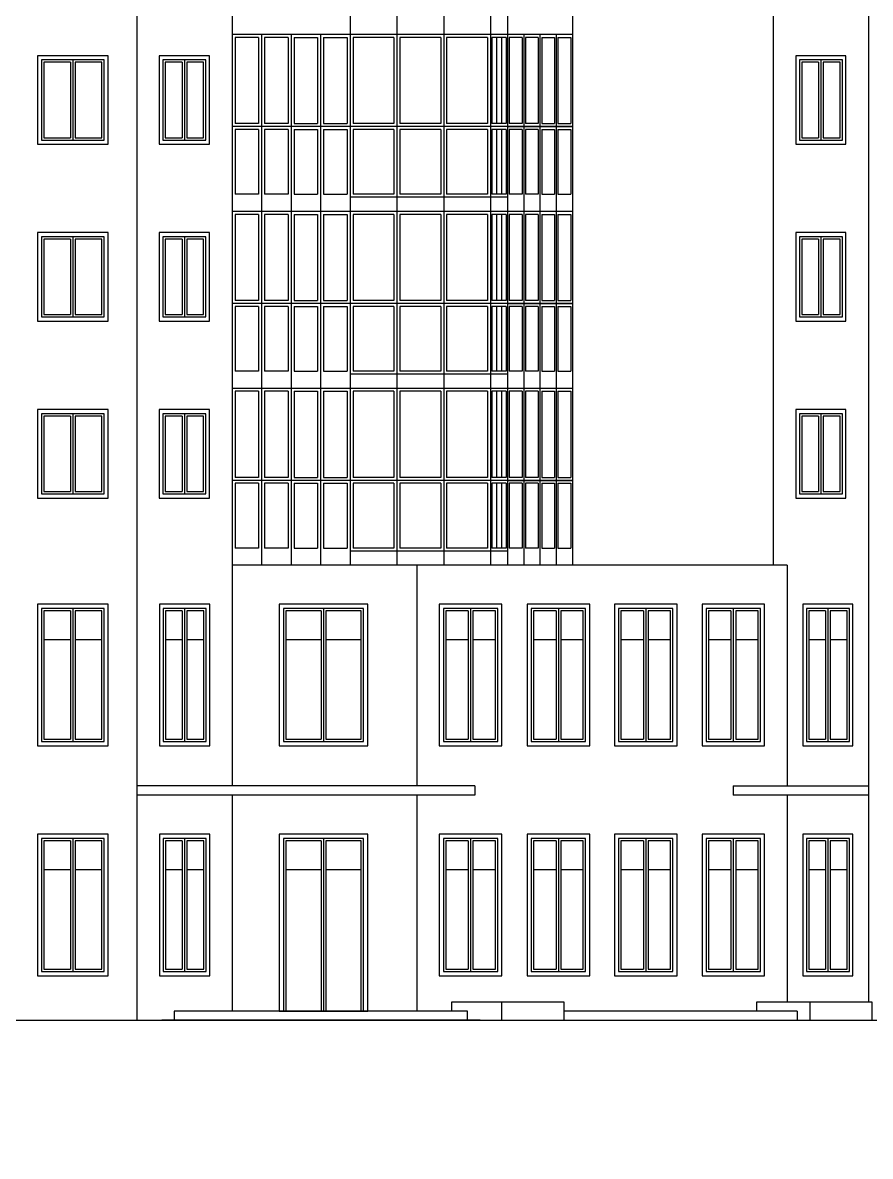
# Model space of a CAD drawing. Header units: inches. Extents: x -634 to 3638, y -6930911 to 5552.
# Drawn here: x 1924.61 to 1938.6, y 3391.03 to 3409.74 of the extents above; entities that cross this region are included whole.
import ezdxf

# ---------------------------------------------------------------- set-up
doc = ezdxf.new("R2010")
doc.units = ezdxf.units.IN
doc.header["$MEASUREMENT"] = 0
doc.linetypes.add('Dashed', pattern=[1128.888893, 564.444447, -564.444447])
for name, color, linetype, lineweight in [('ELEV', 134, 'Continuous', 18), ('фасады', 7, 'Continuous', 30), ('фасады2', 7, 'Continuous', 25)]:
    doc.layers.add(name, color=color, linetype=linetype, lineweight=lineweight)
doc.layers.add('развертка', color=7, linetype='Continuous')

msp = doc.modelspace()

# ---------------------------------------------------------------- hatches: boundary and pattern name
at = {"layer": 'ELEV', "linetype": 'Continuous'}
h = msp.add_hatch(dxfattribs=at)
h.set_pattern_fill('ANSI31', color=256, scale=0.01044, style=0)
h.set_pattern_definition([(45, (1262.311104, 3366.587935), (-0.02343928418428, 0.02343928418428), [])])
edge = h.paths.add_edge_path()
edge.add_ellipse((1445.78234, 3471.96182), major_axis=(0, 6932302.83262), ratio=0.00000001506, start_angle=89.999976115149, end_angle=270.000023884851)
edge.add_line((1445.67794, 3474.85168), (1445.67794, 3528.48347))
edge.add_line((1445.67794, 3528.48347), (1445.88675, 3528.48347))
edge.add_line((1445.88675, 3528.48347), (1445.88675, 3474.85168))

# ---------------------------------------------------------------- linework, layer by layer
at = {"layer": 'развертка'}
msp.add_line((1883.34432, 3393.27998), (2396.27892, 3393.27998), dxfattribs=at)
at = {"layer": 'фасады', "color": 7, "ltscale": 100}
for points in [[(1928.06822, 3421.22218), (1928.06822, 3400.78379)], [(1932.33109, 3421.22218), (1932.33109, 3400.78379)], [(1933.68391, 3421.22218), (1933.68391, 3400.78379)]]:
    msp.add_lwpolyline(points, dxfattribs=at)
at = {"layer": 'фасады', "color": 7, "linetype": 'Dashed', "ltscale": 100}
for points in [[(1926.49447, 3412.46287), (1926.49447, 3409.5431)], [(1936.99688, 3412.46287), (1936.99688, 3409.5431)], [(1938.57063, 3412.46287), (1938.57063, 3409.5431)], [(1926.49447, 3409.5431), (1926.49447, 3406.62333)], [(1936.99688, 3409.5431), (1936.99688, 3406.62333)], [(1938.57063, 3409.5431), (1938.57063, 3406.62333)], [(1926.49447, 3406.62333), (1926.49447, 3403.70356)], [(1936.99688, 3406.62333), (1936.99688, 3403.70356)], [(1938.57063, 3406.62333), (1938.57063, 3403.70356)], [(1926.49447, 3403.70356), (1926.49447, 3400.78379)], [(1936.99688, 3403.70356), (1936.99688, 3400.78379)], [(1938.57063, 3403.70356), (1938.57063, 3400.78379)], [(1926.49447, 3400.78379), (1926.49447, 3396.98809)], [(1928.06822, 3400.78379), (1928.06822, 3397.14381)], [(1937.22657, 3400.78379), (1928.06822, 3400.78379)], [(1931.11452, 3400.78379), (1931.11452, 3397.14381)], [(1937.22657, 3400.78379), (1937.22657, 3397.14381)], [(1938.57063, 3400.78379), (1938.57063, 3396.98809)], [(1932.0745, 3397.14381), (1926.49447, 3397.14381)], [(1932.0745, 3397.14381), (1932.0745, 3396.98809)], [(1936.33816, 3397.14381), (1936.33816, 3396.98809)], [(1936.33816, 3397.14381), (1938.57063, 3397.14381)], [(1926.49447, 3396.98809), (1926.49447, 3393.27998)], [(1932.0745, 3396.98809), (1926.49447, 3396.98809)], [(1928.06822, 3396.98809), (1928.06822, 3393.42597)], [(1931.11452, 3396.98809), (1931.11452, 3393.42597)], [(1938.57063, 3396.98809), (1936.33816, 3396.98809)], [(1937.22657, 3396.98809), (1937.22657, 3393.57196)], [(1938.57063, 3396.98809), (1938.57063, 3393.57196)], [(1932.51341, 3393.57196), (1931.6886, 3393.57196), (1931.6886, 3393.42597)], [(1933.54788, 3393.27998), (1933.54788, 3393.57196), (1932.51341, 3393.57196), (1932.51341, 3393.27998)], [(1937.59944, 3393.57196), (1936.719, 3393.57196), (1936.719, 3393.42597)], [(1938.62703, 3393.27998), (1938.62703, 3393.57196), (1937.59944, 3393.57196), (1937.59944, 3393.27998)], [(1932.1603, 3393.27998), (1926.90878, 3393.27998)], [(1931.9549, 3393.27998), (1931.9549, 3393.42597), (1927.11506, 3393.42597), (1927.11506, 3393.27998)], [(1937.39209, 3393.42597), (1933.54788, 3393.42597)], [(1937.39209, 3393.42597), (1937.39209, 3393.27998)]]:
    msp.add_lwpolyline(points, dxfattribs=at)
at = {"layer": 'фасады2', "color": 7, "ltscale": 100}
for p, q in [((1926.92611, 3409.1246), (1926.92611, 3407.80097)), ((1927.63658, 3409.1246), (1926.92611, 3409.1246)), ((1926.96504, 3409.08567), (1926.96504, 3407.8399)), ((1927.24242, 3409.08567), (1926.96504, 3409.08567)), ((1927.59765, 3409.08567), (1927.32028, 3409.08567)), ((1927.59765, 3407.8399), (1927.59765, 3409.08567)), ((1927.63658, 3407.80097), (1927.63658, 3409.1246)), ((1937.42852, 3409.1246), (1937.42852, 3407.80097)), ((1938.139, 3409.1246), (1937.42852, 3409.1246)), ((1937.46745, 3409.08567), (1937.46745, 3407.8399)), ((1937.74483, 3409.08567), (1937.46745, 3409.08567)), ((1938.10006, 3409.08567), (1937.82269, 3409.08567)), ((1938.10006, 3407.8399), (1938.10006, 3409.08567)), ((1938.139, 3407.80097), (1938.139, 3409.1246)), ((1932.61333, 3408.02482), (1933.68391, 3408.02482)), ((1926.92611, 3407.80097), (1927.63658, 3407.80097)), ((1926.96504, 3407.8399), (1927.24242, 3407.8399)), ((1927.32028, 3407.8399), (1927.59765, 3407.8399)), ((1937.42852, 3407.80097), (1938.139, 3407.80097)), ((1937.46745, 3407.8399), (1937.74483, 3407.8399)), ((1937.82269, 3407.8399), (1938.10006, 3407.8399)), ((1926.92611, 3406.20483), (1926.92611, 3404.8812)), ((1927.63658, 3406.20483), (1926.92611, 3406.20483)), ((1926.96504, 3406.1659), (1926.96504, 3404.92013)), ((1927.24242, 3406.1659), (1926.96504, 3406.1659)), ((1927.59765, 3406.1659), (1927.32028, 3406.1659)), ((1927.59765, 3404.92013), (1927.59765, 3406.1659)), ((1927.63658, 3404.8812), (1927.63658, 3406.20483)), ((1937.42852, 3406.20483), (1937.42852, 3404.8812)), ((1938.139, 3406.20483), (1937.42852, 3406.20483)), ((1937.46745, 3406.1659), (1937.46745, 3404.92013)), ((1937.74483, 3406.1659), (1937.46745, 3406.1659)), ((1938.10006, 3406.1659), (1937.82269, 3406.1659)), ((1938.10006, 3404.92013), (1938.10006, 3406.1659)), ((1938.139, 3404.8812), (1938.139, 3406.20483)), ((1932.61333, 3405.10505), (1933.68391, 3405.10505)), ((1926.92611, 3404.8812), (1927.63658, 3404.8812)), ((1926.96504, 3404.92013), (1927.24242, 3404.92013)), ((1927.32028, 3404.92013), (1927.59765, 3404.92013)), ((1937.42852, 3404.8812), (1938.139, 3404.8812)), ((1937.46745, 3404.92013), (1937.74483, 3404.92013)), ((1937.82269, 3404.92013), (1938.10006, 3404.92013)), ((1926.92611, 3403.28506), (1926.92611, 3401.96143)), ((1927.63658, 3403.28506), (1926.92611, 3403.28506)), ((1926.96504, 3403.24613), (1926.96504, 3402.00036)), ((1927.24242, 3403.24613), (1926.96504, 3403.24613)), ((1927.59765, 3403.24613), (1927.32028, 3403.24613)), ((1927.59765, 3402.00036), (1927.59765, 3403.24613)), ((1927.63658, 3401.96143), (1927.63658, 3403.28506)), ((1937.42852, 3403.28506), (1937.42852, 3401.96143)), ((1938.139, 3403.28506), (1937.42852, 3403.28506)), ((1937.46745, 3403.24613), (1937.46745, 3402.00036)), ((1937.74483, 3403.24613), (1937.46745, 3403.24613)), ((1938.10006, 3403.24613), (1937.82269, 3403.24613)), ((1938.10006, 3402.00036), (1938.10006, 3403.24613)), ((1938.139, 3401.96143), (1938.139, 3403.28506)), ((1932.61333, 3402.18528), (1933.68391, 3402.18528)), ((1926.92611, 3401.96143), (1927.63658, 3401.96143)), ((1926.96504, 3402.00036), (1927.24242, 3402.00036)), ((1927.32028, 3402.00036), (1927.59765, 3402.00036)), ((1937.42852, 3401.96143), (1938.139, 3401.96143)), ((1937.46745, 3402.00036), (1937.74483, 3402.00036)), ((1937.82269, 3402.00036), (1938.10006, 3402.00036)), ((1926.92972, 3400.07331), (1926.92972, 3397.87375)), ((1927.6402, 3400.07331), (1926.92972, 3400.07331)), ((1926.96865, 3400.03438), (1926.96865, 3397.91268)), ((1927.24603, 3400.03438), (1926.96865, 3400.03438)), ((1927.60127, 3400.03438), (1927.32389, 3400.03438)), ((1927.60127, 3397.91268), (1927.60127, 3400.03438)), ((1927.6402, 3397.87375), (1927.6402, 3400.07331)), ((1930.23859, 3400.07331), (1928.91496, 3400.07331)), ((1928.91496, 3400.07331), (1928.91496, 3397.87375)), ((1930.19966, 3400.03438), (1929.6157, 3400.03438)), ((1930.19966, 3397.91268), (1930.19966, 3400.03438)), ((1930.23859, 3397.87375), (1930.23859, 3400.07331)), ((1932.45075, 3400.07331), (1931.55472, 3400.07331)), ((1931.55472, 3400.07331), (1931.55472, 3397.87375)), ((1932.41182, 3400.03438), (1932.04166, 3400.03438)), ((1932.41182, 3397.91268), (1932.41182, 3400.03438)), ((1932.45075, 3397.87375), (1932.45075, 3400.07331)), ((1933.90084, 3400.07331), (1933.0048, 3400.07331)), ((1933.0048, 3400.07331), (1933.0048, 3397.87375)), ((1933.86191, 3400.03438), (1933.49175, 3400.03438)), ((1933.86191, 3397.91268), (1933.86191, 3400.03438)), ((1933.90084, 3397.87375), (1933.90084, 3400.07331)), ((1935.34136, 3400.07331), (1934.44533, 3400.07331)), ((1934.44533, 3400.07331), (1934.44533, 3397.87375)), ((1935.30243, 3400.03438), (1934.93228, 3400.03438)), ((1935.30243, 3397.91268), (1935.30243, 3400.03438)), ((1935.34136, 3397.87375), (1935.34136, 3400.07331)), ((1936.78658, 3400.07331), (1935.89054, 3400.07331)), ((1935.89054, 3400.07331), (1935.89054, 3397.87375)), ((1936.74765, 3400.03438), (1936.37749, 3400.03438)), ((1936.74765, 3397.91268), (1936.74765, 3400.03438)), ((1936.78658, 3397.87375), (1936.78658, 3400.07331)), ((1937.54354, 3400.07331), (1937.54354, 3397.87375)), ((1938.25402, 3400.07331), (1937.54354, 3400.07331)), ((1937.58247, 3400.03438), (1937.58247, 3397.91268)), ((1937.85985, 3400.03438), (1937.58247, 3400.03438)), ((1938.21509, 3400.03438), (1937.93771, 3400.03438)), ((1938.21509, 3397.91268), (1938.21509, 3400.03438)), ((1938.25402, 3397.87375), (1938.25402, 3400.07331)), ((1926.92972, 3397.87375), (1927.6402, 3397.87375)), ((1926.96865, 3397.91268), (1927.24603, 3397.91268)), ((1927.32389, 3397.91268), (1927.60127, 3397.91268)), ((1928.91496, 3397.87375), (1930.23859, 3397.87375)), ((1929.6157, 3397.91268), (1930.19966, 3397.91268)), ((1931.55472, 3397.87375), (1932.45075, 3397.87375)), ((1932.04166, 3397.91268), (1932.41182, 3397.91268)), ((1933.0048, 3397.87375), (1933.90084, 3397.87375)), ((1933.49175, 3397.91268), (1933.86191, 3397.91268)), ((1934.44533, 3397.87375), (1935.34136, 3397.87375)), ((1934.93228, 3397.91268), (1935.30243, 3397.91268)), ((1935.89054, 3397.87375), (1936.78658, 3397.87375)), ((1936.37749, 3397.91268), (1936.74765, 3397.91268)), ((1937.54354, 3397.87375), (1938.25402, 3397.87375)), ((1937.58247, 3397.91268), (1937.85985, 3397.91268)), ((1937.93771, 3397.91268), (1938.21509, 3397.91268)), ((1926.92972, 3396.27761), (1926.92972, 3394.07805)), ((1927.6402, 3396.27761), (1926.92972, 3396.27761)), ((1927.6402, 3394.07805), (1927.6402, 3396.27761)), ((1930.23859, 3396.27761), (1928.91496, 3396.27761)), ((1928.91496, 3396.27761), (1928.91496, 3393.42597)), ((1930.23859, 3393.42597), (1930.23859, 3396.27761)), ((1932.45075, 3396.27761), (1931.55472, 3396.27761)), ((1931.55472, 3396.27761), (1931.55472, 3394.07805)), ((1932.45075, 3394.07805), (1932.45075, 3396.27761)), ((1933.90084, 3396.27761), (1933.0048, 3396.27761)), ((1933.0048, 3396.27761), (1933.0048, 3394.07805)), ((1933.90084, 3394.07805), (1933.90084, 3396.27761)), ((1935.34136, 3396.27761), (1934.44533, 3396.27761)), ((1934.44533, 3396.27761), (1934.44533, 3394.07805)), ((1935.34136, 3394.07805), (1935.34136, 3396.27761)), ((1936.78658, 3396.27761), (1935.89054, 3396.27761)), ((1935.89054, 3396.27761), (1935.89054, 3394.07805)), ((1936.78658, 3394.07805), (1936.78658, 3396.27761)), ((1937.54354, 3396.27761), (1937.54354, 3394.07805)), ((1938.25402, 3396.27761), (1937.54354, 3396.27761)), ((1938.25402, 3394.07805), (1938.25402, 3396.27761)), ((1926.96865, 3396.23868), (1926.96865, 3394.11698)), ((1927.24603, 3396.23868), (1926.96865, 3396.23868)), ((1927.60127, 3396.23868), (1927.32389, 3396.23868)), ((1927.60127, 3394.11698), (1927.60127, 3396.23868)), ((1929.53784, 3396.23868), (1928.95389, 3396.23868)), ((1928.95389, 3396.23868), (1928.95389, 3393.42597)), ((1930.19966, 3396.23868), (1929.6157, 3396.23868)), ((1930.19966, 3393.42597), (1930.19966, 3396.23868)), ((1932.41182, 3396.23868), (1932.04166, 3396.23868)), ((1932.41182, 3394.11698), (1932.41182, 3396.23868)), ((1933.86191, 3396.23868), (1933.49175, 3396.23868)), ((1933.86191, 3394.11698), (1933.86191, 3396.23868)), ((1935.30243, 3396.23868), (1934.93228, 3396.23868)), ((1935.30243, 3394.11698), (1935.30243, 3396.23868)), ((1936.74765, 3396.23868), (1936.37749, 3396.23868)), ((1936.74765, 3394.11698), (1936.74765, 3396.23868)), ((1937.58247, 3396.23868), (1937.58247, 3394.11698)), ((1937.85985, 3396.23868), (1937.58247, 3396.23868)), ((1938.21509, 3396.23868), (1937.93771, 3396.23868)), ((1938.21509, 3394.11698), (1938.21509, 3396.23868)), ((1926.92972, 3394.07805), (1927.6402, 3394.07805)), ((1926.96865, 3394.11698), (1927.24603, 3394.11698)), ((1927.32389, 3394.11698), (1927.60127, 3394.11698)), ((1931.55472, 3394.07805), (1932.45075, 3394.07805)), ((1932.04166, 3394.11698), (1932.41182, 3394.11698)), ((1933.0048, 3394.07805), (1933.90084, 3394.07805)), ((1933.49175, 3394.11698), (1933.86191, 3394.11698)), ((1934.44533, 3394.07805), (1935.34136, 3394.07805)), ((1934.93228, 3394.11698), (1935.30243, 3394.11698)), ((1935.89054, 3394.07805), (1936.78658, 3394.07805)), ((1936.37749, 3394.11698), (1936.74765, 3394.11698)), ((1937.54354, 3394.07805), (1938.25402, 3394.07805)), ((1937.58247, 3394.11698), (1937.85985, 3394.11698)), ((1937.93771, 3394.11698), (1938.21509, 3394.11698))]:
    msp.add_line(p, q, dxfattribs=at)
at = {"layer": 'фасады2', "color": 7, "linetype": 'Dashed', "ltscale": 100}
for points in [[(1928.06822, 3412.46287), (1928.06822, 3409.5431)], [(1930.01474, 3412.46287), (1930.01474, 3409.5431)], [(1930.7875, 3412.46287), (1930.7875, 3409.5431)], [(1931.55929, 3412.46287), (1931.55929, 3409.5431)], [(1932.33109, 3412.46287), (1932.33109, 3409.5431)], [(1932.61333, 3412.46287), (1932.61333, 3409.5431)], [(1933.68391, 3412.46287), (1933.68391, 3409.5431)], [(1932.61333, 3409.77668), (1932.61333, 3406.85691)], [(1928.06822, 3409.5431), (1928.06822, 3406.62333)], [(1933.68391, 3409.5431), (1928.06822, 3409.5431)], [(1928.55485, 3409.5431), (1928.55485, 3406.62333)], [(1929.04148, 3409.5431), (1929.04148, 3406.62333)], [(1929.52811, 3409.5431), (1929.52811, 3406.62333)], [(1930.01474, 3409.5431), (1930.01474, 3406.62333)], [(1930.01474, 3409.5431), (1930.01474, 3406.62333)], [(1930.7875, 3409.5431), (1930.7875, 3406.62333)], [(1931.55929, 3409.5431), (1931.55929, 3406.62333)], [(1932.33109, 3409.5431), (1932.33109, 3406.62333)], [(1932.33109, 3409.5431), (1932.33109, 3406.62333)], [(1932.61333, 3409.5431), (1932.61333, 3406.62333)], [(1932.88098, 3409.5431), (1932.88098, 3406.62333)], [(1933.14862, 3409.5431), (1933.14862, 3406.62333)], [(1933.41627, 3409.5431), (1933.41627, 3406.62333)], [(1933.68391, 3409.5431), (1933.68391, 3406.62333)], [(1928.50619, 3409.49444), (1928.11689, 3409.49444)], [(1928.50619, 3409.49444), (1928.50619, 3408.07348)], [(1928.60352, 3409.49444), (1928.60352, 3408.07348)], [(1928.99282, 3409.49444), (1928.60352, 3409.49444)], [(1928.99282, 3409.49444), (1928.99282, 3408.07348)], [(1929.09014, 3409.49444), (1929.09014, 3408.07348)], [(1929.09014, 3409.49444), (1929.47945, 3409.49444)], [(1929.47945, 3409.49444), (1929.47945, 3408.07348)], [(1929.57677, 3409.49444), (1929.57677, 3408.07348)], [(1929.57677, 3409.49444), (1929.96607, 3409.49444)], [(1930.73884, 3409.49444), (1930.06437, 3409.49444)], [(1931.51063, 3409.49444), (1930.83617, 3409.49444)], [(1932.28242, 3409.49444), (1931.60796, 3409.49444)], [(1932.589, 3409.49444), (1932.35542, 3409.49444)], [(1932.64253, 3409.49444), (1932.64253, 3408.07348)], [(1932.85178, 3409.49444), (1932.64253, 3409.49444)], [(1932.85178, 3409.49444), (1932.85178, 3408.07348)], [(1932.91017, 3409.49444), (1932.91017, 3408.07348)], [(1933.11943, 3409.49444), (1932.91017, 3409.49444)], [(1933.11943, 3409.49444), (1933.11943, 3408.07348)], [(1933.17782, 3409.49444), (1933.17782, 3408.07348)], [(1933.17782, 3409.49444), (1933.38707, 3409.49444)], [(1933.38707, 3409.49444), (1933.38707, 3408.07348)], [(1933.44547, 3409.49444), (1933.44547, 3408.07348)], [(1933.44547, 3409.49444), (1933.65472, 3409.49444)], [(1933.65472, 3409.49444), (1933.65472, 3408.07348)], [(1928.50619, 3408.07348), (1928.11689, 3408.07348)], [(1928.99282, 3408.07348), (1928.60352, 3408.07348)], [(1929.09014, 3408.07348), (1929.47945, 3408.07348)], [(1929.57677, 3408.07348), (1929.96607, 3408.07348)], [(1930.73884, 3408.07348), (1930.06437, 3408.07348)], [(1931.51063, 3408.07348), (1930.83617, 3408.07348)], [(1932.28242, 3408.07348), (1931.60796, 3408.07348)], [(1932.589, 3408.07348), (1932.35542, 3408.07348)], [(1932.85178, 3408.07348), (1932.64253, 3408.07348)], [(1933.11943, 3408.07348), (1932.91017, 3408.07348)], [(1933.17782, 3408.07348), (1933.38707, 3408.07348)], [(1933.44547, 3408.07348), (1933.65472, 3408.07348)], [(1933.68391, 3408.02482), (1928.06822, 3408.02482)], [(1928.50619, 3407.97616), (1928.11689, 3407.97616)], [(1928.50619, 3407.97616), (1928.50619, 3406.90557)], [(1928.60352, 3407.97616), (1928.60352, 3406.90557)], [(1928.99282, 3407.97616), (1928.60352, 3407.97616)], [(1928.99282, 3407.97616), (1928.99282, 3406.90557)], [(1929.09014, 3407.97616), (1929.09014, 3406.90557)], [(1929.09014, 3407.97616), (1929.47945, 3407.97616)], [(1929.47945, 3407.97616), (1929.47945, 3406.90557)], [(1929.57677, 3407.97616), (1929.57677, 3406.90557)], [(1929.57677, 3407.97616), (1929.96607, 3407.97616)], [(1930.73884, 3407.97616), (1930.06437, 3407.97616)], [(1931.51063, 3407.97616), (1930.83617, 3407.97616)], [(1932.28242, 3407.97616), (1931.60796, 3407.97616)], [(1932.589, 3407.97616), (1932.35542, 3407.97616)], [(1932.64253, 3407.97616), (1932.64253, 3406.90557)], [(1932.85178, 3407.97616), (1932.64253, 3407.97616)], [(1932.85178, 3407.97616), (1932.85178, 3406.90557)], [(1932.91017, 3407.97616), (1932.91017, 3406.90557)], [(1933.11943, 3407.97616), (1932.91017, 3407.97616)], [(1933.11943, 3407.97616), (1933.11943, 3406.90557)], [(1933.17782, 3407.97616), (1933.17782, 3406.90557)], [(1933.17782, 3407.97616), (1933.38707, 3407.97616)], [(1933.38707, 3407.97616), (1933.38707, 3406.90557)], [(1933.44547, 3407.97616), (1933.44547, 3406.90557)], [(1933.44547, 3407.97616), (1933.65472, 3407.97616)], [(1933.65472, 3407.97616), (1933.65472, 3406.90557)], [(1928.50619, 3406.90557), (1928.11689, 3406.90557)], [(1928.99282, 3406.90557), (1928.60352, 3406.90557)], [(1929.09014, 3406.90557), (1929.47945, 3406.90557)], [(1929.57677, 3406.90557), (1929.96607, 3406.90557)], [(1932.61333, 3406.85691), (1930.01474, 3406.85691)], [(1930.73884, 3406.90557), (1930.06437, 3406.90557)], [(1931.51063, 3406.90557), (1930.83617, 3406.90557)], [(1932.28242, 3406.90557), (1931.60796, 3406.90557)], [(1932.589, 3406.90557), (1932.35542, 3406.90557)], [(1932.61333, 3406.85691), (1932.61333, 3403.93714)], [(1932.85178, 3406.90557), (1932.64253, 3406.90557)], [(1933.11943, 3406.90557), (1932.91017, 3406.90557)], [(1933.17782, 3406.90557), (1933.38707, 3406.90557)], [(1933.44547, 3406.90557), (1933.65472, 3406.90557)], [(1928.06822, 3406.62333), (1928.06822, 3403.70356)], [(1928.06822, 3406.62333), (1928.06822, 3403.70356)], [(1933.68391, 3406.62333), (1928.06822, 3406.62333)], [(1928.50619, 3406.57467), (1928.11689, 3406.57467)], [(1928.50619, 3406.57467), (1928.50619, 3405.15371)], [(1928.55485, 3406.62333), (1928.55485, 3403.70356)], [(1928.60352, 3406.57467), (1928.60352, 3405.15371)], [(1928.99282, 3406.57467), (1928.60352, 3406.57467)], [(1928.99282, 3406.57467), (1928.99282, 3405.15371)], [(1929.04148, 3406.62333), (1929.04148, 3403.70356)], [(1929.09014, 3406.57467), (1929.09014, 3405.15371)], [(1929.09014, 3406.57467), (1929.47945, 3406.57467)], [(1929.47945, 3406.57467), (1929.47945, 3405.15371)], [(1929.52811, 3406.62333), (1929.52811, 3403.70356)], [(1929.57677, 3406.57467), (1929.57677, 3405.15371)], [(1929.57677, 3406.57467), (1929.96607, 3406.57467)], [(1930.01474, 3406.62333), (1930.01474, 3403.70356)], [(1930.01474, 3406.62333), (1930.01474, 3403.70356)], [(1930.01474, 3406.62333), (1930.01474, 3403.70356)], [(1930.73884, 3406.57467), (1930.06437, 3406.57467)], [(1930.7875, 3406.62333), (1930.7875, 3403.70356)], [(1931.51063, 3406.57467), (1930.83617, 3406.57467)], [(1931.55929, 3406.62333), (1931.55929, 3403.70356)], [(1932.28242, 3406.57467), (1931.60796, 3406.57467)], [(1932.33109, 3406.62333), (1932.33109, 3403.70356)], [(1932.33109, 3406.62333), (1932.33109, 3403.70356)], [(1932.33109, 3406.62333), (1932.33109, 3403.70356)], [(1932.589, 3406.57467), (1932.35542, 3406.57467)], [(1932.61333, 3406.62333), (1932.61333, 3403.70356)], [(1932.64253, 3406.57467), (1932.64253, 3405.15371)], [(1932.85178, 3406.57467), (1932.64253, 3406.57467)], [(1932.85178, 3406.57467), (1932.85178, 3405.15371)], [(1932.88098, 3406.62333), (1932.88098, 3403.70356)], [(1932.91017, 3406.57467), (1932.91017, 3405.15371)], [(1933.11943, 3406.57467), (1932.91017, 3406.57467)], [(1933.11943, 3406.57467), (1933.11943, 3405.15371)], [(1933.14862, 3406.62333), (1933.14862, 3403.70356)], [(1933.17782, 3406.57467), (1933.17782, 3405.15371)], [(1933.17782, 3406.57467), (1933.38707, 3406.57467)], [(1933.38707, 3406.57467), (1933.38707, 3405.15371)], [(1933.41627, 3406.62333), (1933.41627, 3403.70356)], [(1933.44547, 3406.57467), (1933.44547, 3405.15371)], [(1933.44547, 3406.57467), (1933.65472, 3406.57467)], [(1933.65472, 3406.57467), (1933.65472, 3405.15371)], [(1933.68391, 3406.62333), (1933.68391, 3403.70356)], [(1933.68391, 3406.62333), (1933.68391, 3403.70356)], [(1933.68391, 3405.10505), (1928.06822, 3405.10505)], [(1928.50619, 3405.15371), (1928.11689, 3405.15371)], [(1928.50619, 3405.05639), (1928.11689, 3405.05639)], [(1928.50619, 3405.05639), (1928.50619, 3403.9858)], [(1928.99282, 3405.15371), (1928.60352, 3405.15371)], [(1928.60352, 3405.05639), (1928.60352, 3403.9858)], [(1928.99282, 3405.05639), (1928.60352, 3405.05639)], [(1928.99282, 3405.05639), (1928.99282, 3403.9858)], [(1929.09014, 3405.15371), (1929.47945, 3405.15371)], [(1929.09014, 3405.05639), (1929.09014, 3403.9858)], [(1929.09014, 3405.05639), (1929.47945, 3405.05639)], [(1929.47945, 3405.05639), (1929.47945, 3403.9858)], [(1929.57677, 3405.15371), (1929.96607, 3405.15371)], [(1929.57677, 3405.05639), (1929.57677, 3403.9858)], [(1929.57677, 3405.05639), (1929.96607, 3405.05639)], [(1930.73884, 3405.15371), (1930.06437, 3405.15371)], [(1930.73884, 3405.05639), (1930.06437, 3405.05639)], [(1931.51063, 3405.15371), (1930.83617, 3405.15371)], [(1931.51063, 3405.05639), (1930.83617, 3405.05639)], [(1932.28242, 3405.15371), (1931.60796, 3405.15371)], [(1932.28242, 3405.05639), (1931.60796, 3405.05639)], [(1932.589, 3405.15371), (1932.35542, 3405.15371)], [(1932.589, 3405.05639), (1932.35542, 3405.05639)], [(1932.85178, 3405.15371), (1932.64253, 3405.15371)], [(1932.64253, 3405.05639), (1932.64253, 3403.9858)], [(1932.85178, 3405.05639), (1932.64253, 3405.05639)], [(1932.85178, 3405.05639), (1932.85178, 3403.9858)], [(1933.11943, 3405.15371), (1932.91017, 3405.15371)], [(1932.91017, 3405.05639), (1932.91017, 3403.9858)], [(1933.11943, 3405.05639), (1932.91017, 3405.05639)], [(1933.11943, 3405.05639), (1933.11943, 3403.9858)], [(1933.17782, 3405.15371), (1933.38707, 3405.15371)], [(1933.17782, 3405.05639), (1933.17782, 3403.9858)], [(1933.17782, 3405.05639), (1933.38707, 3405.05639)], [(1933.38707, 3405.05639), (1933.38707, 3403.9858)], [(1933.44547, 3405.15371), (1933.65472, 3405.15371)], [(1933.44547, 3405.05639), (1933.44547, 3403.9858)], [(1933.44547, 3405.05639), (1933.65472, 3405.05639)], [(1933.65472, 3405.05639), (1933.65472, 3403.9858)], [(1928.50619, 3403.9858), (1928.11689, 3403.9858)], [(1928.99282, 3403.9858), (1928.60352, 3403.9858)], [(1929.09014, 3403.9858), (1929.47945, 3403.9858)], [(1929.57677, 3403.9858), (1929.96607, 3403.9858)], [(1932.61333, 3403.93714), (1930.01474, 3403.93714)], [(1930.73884, 3403.9858), (1930.06437, 3403.9858)], [(1931.51063, 3403.9858), (1930.83617, 3403.9858)], [(1932.28242, 3403.9858), (1931.60796, 3403.9858)], [(1932.589, 3403.9858), (1932.35542, 3403.9858)], [(1932.61333, 3403.93714), (1932.61333, 3401.01737)], [(1932.85178, 3403.9858), (1932.64253, 3403.9858)], [(1933.11943, 3403.9858), (1932.91017, 3403.9858)], [(1933.17782, 3403.9858), (1933.38707, 3403.9858)], [(1933.44547, 3403.9858), (1933.65472, 3403.9858)], [(1928.06822, 3403.70356), (1928.06822, 3400.78379)], [(1928.06822, 3403.70356), (1928.06822, 3400.78379)], [(1928.06822, 3403.70356), (1928.06822, 3400.78379)], [(1933.68391, 3403.70356), (1928.06822, 3403.70356)], [(1928.50619, 3403.6549), (1928.11689, 3403.6549)], [(1928.50619, 3403.6549), (1928.50619, 3402.23394)], [(1928.55485, 3403.70356), (1928.55485, 3400.78379)], [(1928.60352, 3403.6549), (1928.60352, 3402.23394)], [(1928.99282, 3403.6549), (1928.60352, 3403.6549)], [(1928.99282, 3403.6549), (1928.99282, 3402.23394)], [(1929.04148, 3403.70356), (1929.04148, 3400.78379)], [(1929.09014, 3403.6549), (1929.09014, 3402.23394)], [(1929.09014, 3403.6549), (1929.47945, 3403.6549)], [(1929.47945, 3403.6549), (1929.47945, 3402.23394)], [(1929.52811, 3403.70356), (1929.52811, 3400.78379)], [(1929.57677, 3403.6549), (1929.57677, 3402.23394)], [(1929.57677, 3403.6549), (1929.96607, 3403.6549)], [(1930.01474, 3403.70356), (1930.01474, 3400.78379)], [(1930.01474, 3403.70356), (1930.01474, 3400.78379)], [(1930.01474, 3403.70356), (1930.01474, 3400.78379)], [(1930.01474, 3403.70356), (1930.01474, 3400.78379)], [(1930.73884, 3403.6549), (1930.06437, 3403.6549)], [(1930.7875, 3403.70356), (1930.7875, 3400.78379)], [(1931.51063, 3403.6549), (1930.83617, 3403.6549)], [(1931.55929, 3403.70356), (1931.55929, 3400.78379)], [(1932.28242, 3403.6549), (1931.60796, 3403.6549)], [(1932.33109, 3403.70356), (1932.33109, 3400.78379)], [(1932.33109, 3403.70356), (1932.33109, 3400.78379)], [(1932.33109, 3403.70356), (1932.33109, 3400.78379)], [(1932.33109, 3403.70356), (1932.33109, 3400.78379)], [(1932.589, 3403.6549), (1932.35542, 3403.6549)], [(1932.61333, 3403.70356), (1932.61333, 3400.78379)], [(1932.64253, 3403.6549), (1932.64253, 3402.23394)], [(1932.85178, 3403.6549), (1932.64253, 3403.6549)], [(1932.85178, 3403.6549), (1932.85178, 3402.23394)], [(1932.88098, 3403.70356), (1932.88098, 3400.78379)], [(1932.91017, 3403.6549), (1932.91017, 3402.23394)], [(1933.11943, 3403.6549), (1932.91017, 3403.6549)], [(1933.11943, 3403.6549), (1933.11943, 3402.23394)], [(1933.14862, 3403.70356), (1933.14862, 3400.78379)], [(1933.17782, 3403.6549), (1933.17782, 3402.23394)], [(1933.17782, 3403.6549), (1933.38707, 3403.6549)], [(1933.38707, 3403.6549), (1933.38707, 3402.23394)], [(1933.41627, 3403.70356), (1933.41627, 3400.78379)], [(1933.44547, 3403.6549), (1933.44547, 3402.23394)], [(1933.44547, 3403.6549), (1933.65472, 3403.6549)], [(1933.65472, 3403.6549), (1933.65472, 3402.23394)], [(1933.68391, 3403.70356), (1933.68391, 3400.78379)], [(1933.68391, 3403.70356), (1933.68391, 3400.78379)], [(1933.68391, 3403.70356), (1933.68391, 3400.78379)], [(1933.68391, 3402.18528), (1928.06822, 3402.18528)], [(1928.50619, 3402.23394), (1928.11689, 3402.23394)], [(1928.50619, 3402.13662), (1928.11689, 3402.13662)], [(1928.50619, 3402.13662), (1928.50619, 3401.06603)], [(1928.99282, 3402.23394), (1928.60352, 3402.23394)], [(1928.60352, 3402.13662), (1928.60352, 3401.06603)], [(1928.99282, 3402.13662), (1928.60352, 3402.13662)], [(1928.99282, 3402.13662), (1928.99282, 3401.06603)], [(1929.09014, 3402.23394), (1929.47945, 3402.23394)], [(1929.09014, 3402.13662), (1929.09014, 3401.06603)], [(1929.09014, 3402.13662), (1929.47945, 3402.13662)], [(1929.47945, 3402.13662), (1929.47945, 3401.06603)], [(1929.57677, 3402.23394), (1929.96607, 3402.23394)], [(1929.57677, 3402.13662), (1929.57677, 3401.06603)], [(1929.57677, 3402.13662), (1929.96607, 3402.13662)], [(1930.73884, 3402.23394), (1930.06437, 3402.23394)], [(1930.73884, 3402.13662), (1930.06437, 3402.13662)], [(1931.51063, 3402.23394), (1930.83617, 3402.23394)], [(1931.51063, 3402.13662), (1930.83617, 3402.13662)], [(1932.28242, 3402.23394), (1931.60796, 3402.23394)], [(1932.28242, 3402.13662), (1931.60796, 3402.13662)], [(1932.589, 3402.23394), (1932.35542, 3402.23394)], [(1932.589, 3402.13662), (1932.35542, 3402.13662)], [(1932.85178, 3402.23394), (1932.64253, 3402.23394)], [(1932.64253, 3402.13662), (1932.64253, 3401.06603)], [(1932.85178, 3402.13662), (1932.64253, 3402.13662)], [(1932.85178, 3402.13662), (1932.85178, 3401.06603)], [(1933.11943, 3402.23394), (1932.91017, 3402.23394)], [(1932.91017, 3402.13662), (1932.91017, 3401.06603)], [(1933.11943, 3402.13662), (1932.91017, 3402.13662)], [(1933.11943, 3402.13662), (1933.11943, 3401.06603)], [(1933.17782, 3402.23394), (1933.38707, 3402.23394)], [(1933.17782, 3402.13662), (1933.17782, 3401.06603)], [(1933.17782, 3402.13662), (1933.38707, 3402.13662)], [(1933.38707, 3402.13662), (1933.38707, 3401.06603)], [(1933.44547, 3402.23394), (1933.65472, 3402.23394)], [(1933.44547, 3402.13662), (1933.44547, 3401.06603)], [(1933.44547, 3402.13662), (1933.65472, 3402.13662)], [(1933.65472, 3402.13662), (1933.65472, 3401.06603)], [(1928.50619, 3401.06603), (1928.11689, 3401.06603)], [(1928.99282, 3401.06603), (1928.60352, 3401.06603)], [(1929.09014, 3401.06603), (1929.47945, 3401.06603)], [(1929.57677, 3401.06603), (1929.96607, 3401.06603)], [(1932.61333, 3401.01737), (1930.01474, 3401.01737)], [(1930.73884, 3401.06603), (1930.06437, 3401.06603)], [(1931.51063, 3401.06603), (1930.83617, 3401.06603)], [(1932.28242, 3401.06603), (1931.60796, 3401.06603)], [(1932.589, 3401.06603), (1932.35542, 3401.06603)], [(1932.85178, 3401.06603), (1932.64253, 3401.06603)], [(1933.11943, 3401.06603), (1932.91017, 3401.06603)], [(1933.17782, 3401.06603), (1933.38707, 3401.06603)], [(1933.44547, 3401.06603), (1933.65472, 3401.06603)], [(1924.96354, 3399.55749), (1925.4015, 3399.55749)], [(1925.47936, 3399.55749), (1925.91733, 3399.55749)], [(1926.96865, 3399.55749), (1927.24603, 3399.55749)], [(1927.32389, 3399.55749), (1927.60127, 3399.55749)], [(1928.95389, 3399.55749), (1929.53784, 3399.55749)], [(1929.6157, 3399.55749), (1930.19966, 3399.55749)], [(1931.59365, 3399.55749), (1931.9638, 3399.55749)], [(1932.04166, 3399.55749), (1932.41182, 3399.55749)], [(1933.04373, 3399.55749), (1933.41389, 3399.55749)], [(1933.49175, 3399.55749), (1933.86191, 3399.55749)], [(1934.48426, 3399.55749), (1934.85441, 3399.55749)], [(1934.93228, 3399.55749), (1935.30243, 3399.55749)], [(1935.92947, 3399.55749), (1936.29963, 3399.55749)], [(1936.37749, 3399.55749), (1936.74765, 3399.55749)], [(1937.58247, 3399.55749), (1937.85985, 3399.55749)], [(1937.93771, 3399.55749), (1938.21509, 3399.55749)], [(1924.96354, 3395.76179), (1925.4015, 3395.76179)], [(1925.47936, 3395.76179), (1925.91733, 3395.76179)], [(1926.96865, 3395.76179), (1927.24603, 3395.76179)], [(1927.32389, 3395.76179), (1927.60127, 3395.76179)], [(1928.95389, 3395.76179), (1929.53784, 3395.76179)], [(1929.6157, 3395.76179), (1930.19966, 3395.76179)], [(1931.59365, 3395.76179), (1931.9638, 3395.76179)], [(1932.04166, 3395.76179), (1932.41182, 3395.76179)], [(1933.04373, 3395.76179), (1933.41389, 3395.76179)], [(1933.49175, 3395.76179), (1933.86191, 3395.76179)], [(1934.48426, 3395.76179), (1934.85441, 3395.76179)], [(1934.93228, 3395.76179), (1935.30243, 3395.76179)], [(1935.92947, 3395.76179), (1936.29963, 3395.76179)], [(1936.37749, 3395.76179), (1936.74765, 3395.76179)], [(1937.58247, 3395.76179), (1937.85985, 3395.76179)], [(1937.93771, 3395.76179), (1938.21509, 3395.76179)]]:
    msp.add_lwpolyline(points, dxfattribs=at)
at = {"layer": 'фасады2', "color": 7, "ltscale": 100}
for points in [[(1930.01474, 3412.46287), (1930.01474, 3409.5431)], [(1930.01474, 3409.5431), (1930.01474, 3406.62333)], [(1928.11689, 3409.49444), (1928.11689, 3408.07348)], [(1929.96607, 3409.49444), (1929.96607, 3408.07348)], [(1930.06437, 3409.49444), (1930.06437, 3408.07348)], [(1930.73884, 3409.49444), (1930.73884, 3408.07348)], [(1930.83617, 3409.49444), (1930.83617, 3408.07348)], [(1931.51063, 3409.49444), (1931.51063, 3408.07348)], [(1931.60796, 3409.49444), (1931.60796, 3408.07348)], [(1932.28242, 3409.49444), (1932.28242, 3408.07348)], [(1932.35542, 3409.49444), (1932.35542, 3408.07348)], [(1932.43328, 3409.49444), (1932.43328, 3408.07348)], [(1932.51114, 3409.49444), (1932.51114, 3408.07348)], [(1932.589, 3409.49444), (1932.589, 3408.07348)], [(1925.4015, 3409.08567), (1924.96354, 3409.08567), (1924.96354, 3407.8399), (1925.4015, 3407.8399)], [(1925.4015, 3409.08567), (1925.4015, 3407.8399)], [(1925.44043, 3409.1246), (1925.44043, 3407.80097)], [(1925.47936, 3409.08567), (1925.47936, 3407.8399)], [(1925.47936, 3407.8399), (1925.91733, 3407.8399), (1925.91733, 3409.08567), (1925.47936, 3409.08567)], [(1927.24242, 3409.08567), (1927.24242, 3407.8399)], [(1927.28135, 3409.1246), (1927.28135, 3407.80097)], [(1927.32028, 3409.08567), (1927.32028, 3407.8399)], [(1927.32028, 3409.08567), (1927.32028, 3407.8399)], [(1937.74483, 3409.08567), (1937.74483, 3407.8399)], [(1937.78376, 3409.1246), (1937.78376, 3407.80097)], [(1937.82269, 3409.08567), (1937.82269, 3407.8399)], [(1937.82269, 3409.08567), (1937.82269, 3407.8399)], [(1928.11689, 3407.97616), (1928.11689, 3406.90557)], [(1929.96607, 3407.97616), (1929.96607, 3406.90557)], [(1930.06437, 3407.97616), (1930.06437, 3406.90557)], [(1930.73884, 3407.97616), (1930.73884, 3406.90557)], [(1930.83617, 3407.97616), (1930.83617, 3406.90557)], [(1931.51063, 3407.97616), (1931.51063, 3406.90557)], [(1931.60796, 3407.97616), (1931.60796, 3406.90557)], [(1932.28242, 3407.97616), (1932.28242, 3406.90557)], [(1932.35542, 3407.97616), (1932.35542, 3406.90557)], [(1932.43328, 3407.97616), (1932.43328, 3406.90557)], [(1932.51114, 3407.97616), (1932.51114, 3406.90557)], [(1932.589, 3407.97616), (1932.589, 3406.90557)], [(1928.11689, 3406.57467), (1928.11689, 3405.15371)], [(1929.96607, 3406.57467), (1929.96607, 3405.15371)], [(1930.01474, 3406.62333), (1930.01474, 3403.70356)], [(1930.06437, 3406.57467), (1930.06437, 3405.15371)], [(1930.73884, 3406.57467), (1930.73884, 3405.15371)], [(1930.83617, 3406.57467), (1930.83617, 3405.15371)], [(1931.51063, 3406.57467), (1931.51063, 3405.15371)], [(1931.60796, 3406.57467), (1931.60796, 3405.15371)], [(1932.28242, 3406.57467), (1932.28242, 3405.15371)], [(1932.35542, 3406.57467), (1932.35542, 3405.15371)], [(1932.43328, 3406.57467), (1932.43328, 3405.15371)], [(1932.51114, 3406.57467), (1932.51114, 3405.15371)], [(1932.589, 3406.57467), (1932.589, 3405.15371)], [(1925.4015, 3406.1659), (1924.96354, 3406.1659), (1924.96354, 3404.92013), (1925.4015, 3404.92013)], [(1925.4015, 3406.1659), (1925.4015, 3404.92013)], [(1925.44043, 3406.20483), (1925.44043, 3404.8812)], [(1925.47936, 3406.1659), (1925.47936, 3404.92013)], [(1925.47936, 3404.92013), (1925.91733, 3404.92013), (1925.91733, 3406.1659), (1925.47936, 3406.1659)], [(1927.24242, 3406.1659), (1927.24242, 3404.92013)], [(1927.28135, 3406.20483), (1927.28135, 3404.8812)], [(1927.32028, 3406.1659), (1927.32028, 3404.92013)], [(1927.32028, 3406.1659), (1927.32028, 3404.92013)], [(1937.74483, 3406.1659), (1937.74483, 3404.92013)], [(1937.78376, 3406.20483), (1937.78376, 3404.8812)], [(1937.82269, 3406.1659), (1937.82269, 3404.92013)], [(1937.82269, 3406.1659), (1937.82269, 3404.92013)], [(1928.11689, 3405.05639), (1928.11689, 3403.9858)], [(1929.96607, 3405.05639), (1929.96607, 3403.9858)], [(1930.06437, 3405.05639), (1930.06437, 3403.9858)], [(1930.73884, 3405.05639), (1930.73884, 3403.9858)], [(1930.83617, 3405.05639), (1930.83617, 3403.9858)], [(1931.51063, 3405.05639), (1931.51063, 3403.9858)], [(1931.60796, 3405.05639), (1931.60796, 3403.9858)], [(1932.28242, 3405.05639), (1932.28242, 3403.9858)], [(1932.35542, 3405.05639), (1932.35542, 3403.9858)], [(1932.43328, 3405.05639), (1932.43328, 3403.9858)], [(1932.51114, 3405.05639), (1932.51114, 3403.9858)], [(1932.589, 3405.05639), (1932.589, 3403.9858)], [(1928.11689, 3403.6549), (1928.11689, 3402.23394)], [(1929.96607, 3403.6549), (1929.96607, 3402.23394)], [(1930.01474, 3403.70356), (1930.01474, 3400.78379)], [(1930.06437, 3403.6549), (1930.06437, 3402.23394)], [(1930.73884, 3403.6549), (1930.73884, 3402.23394)], [(1930.83617, 3403.6549), (1930.83617, 3402.23394)], [(1931.51063, 3403.6549), (1931.51063, 3402.23394)], [(1931.60796, 3403.6549), (1931.60796, 3402.23394)], [(1932.28242, 3403.6549), (1932.28242, 3402.23394)], [(1932.35542, 3403.6549), (1932.35542, 3402.23394)], [(1932.43328, 3403.6549), (1932.43328, 3402.23394)], [(1932.51114, 3403.6549), (1932.51114, 3402.23394)], [(1932.589, 3403.6549), (1932.589, 3402.23394)], [(1925.4015, 3403.24613), (1924.96354, 3403.24613), (1924.96354, 3402.00036), (1925.4015, 3402.00036)], [(1925.4015, 3403.24613), (1925.4015, 3402.00036)], [(1925.44043, 3403.28506), (1925.44043, 3401.96143)], [(1925.47936, 3403.24613), (1925.47936, 3402.00036)], [(1925.47936, 3402.00036), (1925.91733, 3402.00036), (1925.91733, 3403.24613), (1925.47936, 3403.24613)], [(1927.24242, 3403.24613), (1927.24242, 3402.00036)], [(1927.28135, 3403.28506), (1927.28135, 3401.96143)], [(1927.32028, 3403.24613), (1927.32028, 3402.00036)], [(1927.32028, 3403.24613), (1927.32028, 3402.00036)], [(1937.74483, 3403.24613), (1937.74483, 3402.00036)], [(1937.78376, 3403.28506), (1937.78376, 3401.96143)], [(1937.82269, 3403.24613), (1937.82269, 3402.00036)], [(1937.82269, 3403.24613), (1937.82269, 3402.00036)], [(1928.11689, 3402.13662), (1928.11689, 3401.06603)], [(1929.96607, 3402.13662), (1929.96607, 3401.06603)], [(1930.06437, 3402.13662), (1930.06437, 3401.06603)], [(1930.73884, 3402.13662), (1930.73884, 3401.06603)], [(1930.83617, 3402.13662), (1930.83617, 3401.06603)], [(1931.51063, 3402.13662), (1931.51063, 3401.06603)], [(1931.60796, 3402.13662), (1931.60796, 3401.06603)], [(1932.28242, 3402.13662), (1932.28242, 3401.06603)], [(1932.35542, 3402.13662), (1932.35542, 3401.06603)], [(1932.43328, 3402.13662), (1932.43328, 3401.06603)], [(1932.51114, 3402.13662), (1932.51114, 3401.06603)], [(1932.589, 3402.13662), (1932.589, 3401.06603)], [(1925.4015, 3400.03438), (1924.96354, 3400.03438), (1924.96354, 3397.91268), (1925.4015, 3397.91268)], [(1925.4015, 3400.03438), (1925.4015, 3397.91268)], [(1925.44043, 3400.07331), (1925.44043, 3397.87375)], [(1925.47936, 3400.03438), (1925.47936, 3397.91268)], [(1925.47936, 3397.91268), (1925.91733, 3397.91268), (1925.91733, 3400.03438), (1925.47936, 3400.03438)], [(1927.24603, 3400.03438), (1927.24603, 3397.91268)], [(1927.28496, 3400.07331), (1927.28496, 3397.87375)], [(1927.32389, 3400.03438), (1927.32389, 3397.91268)], [(1929.53784, 3400.03438), (1928.95389, 3400.03438), (1928.95389, 3397.91268), (1929.53784, 3397.91268)], [(1929.53784, 3400.03438), (1929.53784, 3397.91268)], [(1929.57677, 3400.07331), (1929.57677, 3397.87375)], [(1929.6157, 3400.03438), (1929.6157, 3397.91268)], [(1931.9638, 3400.03438), (1931.59365, 3400.03438), (1931.59365, 3397.91268), (1931.9638, 3397.91268)], [(1931.9638, 3400.03438), (1931.9638, 3397.91268)], [(1932.00273, 3400.07331), (1932.00273, 3397.87375)], [(1932.04166, 3400.03438), (1932.04166, 3397.91268)], [(1933.41389, 3400.03438), (1933.04373, 3400.03438), (1933.04373, 3397.91268), (1933.41389, 3397.91268)], [(1933.41389, 3400.03438), (1933.41389, 3397.91268)], [(1933.45282, 3400.07331), (1933.45282, 3397.87375)], [(1933.49175, 3400.03438), (1933.49175, 3397.91268)], [(1934.85441, 3400.03438), (1934.48426, 3400.03438), (1934.48426, 3397.91268), (1934.85441, 3397.91268)], [(1934.85441, 3400.03438), (1934.85441, 3397.91268)], [(1934.89334, 3400.07331), (1934.89334, 3397.87375)], [(1934.93228, 3400.03438), (1934.93228, 3397.91268)], [(1936.29963, 3400.03438), (1935.92947, 3400.03438), (1935.92947, 3397.91268), (1936.29963, 3397.91268)], [(1936.29963, 3400.03438), (1936.29963, 3397.91268)], [(1936.33856, 3400.07331), (1936.33856, 3397.87375)], [(1936.37749, 3400.03438), (1936.37749, 3397.91268)], [(1937.85985, 3400.03438), (1937.85985, 3397.91268)], [(1937.89878, 3400.07331), (1937.89878, 3397.87375)], [(1937.93771, 3400.03438), (1937.93771, 3397.91268)], [(1927.32389, 3399.15845), (1927.32389, 3397.91268)], [(1937.93771, 3399.15845), (1937.93771, 3397.91268)], [(1925.44043, 3396.27761), (1925.44043, 3394.07805)], [(1927.28496, 3396.27761), (1927.28496, 3394.07805)], [(1929.57677, 3396.27761), (1929.57677, 3393.42597)], [(1932.00273, 3396.27761), (1932.00273, 3394.07805)], [(1933.45282, 3396.27761), (1933.45282, 3394.07805)], [(1934.89334, 3396.27761), (1934.89334, 3394.07805)], [(1936.33856, 3396.27761), (1936.33856, 3394.07805)], [(1937.89878, 3396.27761), (1937.89878, 3394.07805)], [(1925.4015, 3396.23868), (1924.96354, 3396.23868), (1924.96354, 3394.11698), (1925.4015, 3394.11698)], [(1925.4015, 3396.23868), (1925.4015, 3394.11698)], [(1925.47936, 3396.23868), (1925.47936, 3394.11698)], [(1925.47936, 3394.11698), (1925.91733, 3394.11698), (1925.91733, 3396.23868), (1925.47936, 3396.23868)], [(1927.24603, 3396.23868), (1927.24603, 3394.11698)], [(1927.32389, 3396.23868), (1927.32389, 3394.11698)], [(1929.53784, 3396.23868), (1929.53784, 3393.42597)], [(1929.6157, 3396.23868), (1929.6157, 3393.42597)], [(1931.9638, 3396.23868), (1931.59365, 3396.23868), (1931.59365, 3394.11698), (1931.9638, 3394.11698)], [(1931.9638, 3396.23868), (1931.9638, 3394.11698)], [(1932.04166, 3396.23868), (1932.04166, 3394.11698)], [(1933.41389, 3396.23868), (1933.04373, 3396.23868), (1933.04373, 3394.11698), (1933.41389, 3394.11698)], [(1933.41389, 3396.23868), (1933.41389, 3394.11698)], [(1933.49175, 3396.23868), (1933.49175, 3394.11698)], [(1934.85441, 3396.23868), (1934.48426, 3396.23868), (1934.48426, 3394.11698), (1934.85441, 3394.11698)], [(1934.85441, 3396.23868), (1934.85441, 3394.11698)], [(1934.93228, 3396.23868), (1934.93228, 3394.11698)], [(1936.29963, 3396.23868), (1935.92947, 3396.23868), (1935.92947, 3394.11698), (1936.29963, 3394.11698)], [(1936.29963, 3396.23868), (1936.29963, 3394.11698)], [(1936.37749, 3396.23868), (1936.37749, 3394.11698)], [(1937.85985, 3396.23868), (1937.85985, 3394.11698)], [(1937.93771, 3396.23868), (1937.93771, 3394.11698)], [(1927.32389, 3395.36275), (1927.32389, 3394.11698)], [(1937.93771, 3395.36275), (1937.93771, 3394.11698)]]:
    msp.add_lwpolyline(points, dxfattribs=at)
for points in [[(1926.02439, 3409.19273), (1924.85648, 3409.19273), (1924.85648, 3407.73284), (1926.02439, 3407.73284)], [(1927.69498, 3409.19273), (1926.86771, 3409.19273), (1926.86771, 3407.73284), (1927.69498, 3407.73284)], [(1938.19739, 3409.19273), (1937.37012, 3409.19273), (1937.37012, 3407.73284), (1938.19739, 3407.73284)], [(1925.95626, 3409.1246), (1924.92461, 3409.1246), (1924.92461, 3407.80097), (1925.95626, 3407.80097)], [(1926.02439, 3406.27296), (1924.85648, 3406.27296), (1924.85648, 3404.81307), (1926.02439, 3404.81307)], [(1925.95626, 3406.20483), (1924.92461, 3406.20483), (1924.92461, 3404.8812), (1925.95626, 3404.8812)], [(1927.69498, 3406.27296), (1926.86771, 3406.27296), (1926.86771, 3404.81307), (1927.69498, 3404.81307)], [(1938.19739, 3406.27296), (1937.37012, 3406.27296), (1937.37012, 3404.81307), (1938.19739, 3404.81307)], [(1926.02439, 3403.35319), (1924.85648, 3403.35319), (1924.85648, 3401.8933), (1926.02439, 3401.8933)], [(1925.95626, 3403.28506), (1924.92461, 3403.28506), (1924.92461, 3401.96143), (1925.95626, 3401.96143)], [(1927.69498, 3403.35319), (1926.86771, 3403.35319), (1926.86771, 3401.8933), (1927.69498, 3401.8933)], [(1938.19739, 3403.35319), (1937.37012, 3403.35319), (1937.37012, 3401.8933), (1938.19739, 3401.8933)], [(1926.02439, 3400.14144), (1924.85648, 3400.14144), (1924.85648, 3397.80563), (1926.02439, 3397.80563)], [(1925.95626, 3400.07331), (1924.92461, 3400.07331), (1924.92461, 3397.87375), (1925.95626, 3397.87375)], [(1927.69859, 3400.14144), (1926.87133, 3400.14144), (1926.87133, 3397.80563), (1927.69859, 3397.80563)], [(1930.30671, 3400.14144), (1928.84683, 3400.14144), (1928.84683, 3397.80563), (1930.30671, 3397.80563)], [(1932.51888, 3400.14144), (1931.48659, 3400.14144), (1931.48659, 3397.80563), (1932.51888, 3397.80563)], [(1933.96897, 3400.14144), (1932.93667, 3400.14144), (1932.93667, 3397.80563), (1933.96897, 3397.80563)], [(1935.40949, 3400.14144), (1934.3772, 3400.14144), (1934.3772, 3397.80563), (1935.40949, 3397.80563)], [(1936.8547, 3400.14144), (1935.82241, 3400.14144), (1935.82241, 3397.80563), (1936.8547, 3397.80563)], [(1938.31242, 3400.14144), (1937.48515, 3400.14144), (1937.48515, 3397.80563), (1938.31242, 3397.80563)], [(1926.02439, 3396.34574), (1924.85648, 3396.34574), (1924.85648, 3394.00993), (1926.02439, 3394.00993)], [(1925.95626, 3396.27761), (1924.92461, 3396.27761), (1924.92461, 3394.07805), (1925.95626, 3394.07805)], [(1927.69859, 3396.34574), (1926.87133, 3396.34574), (1926.87133, 3394.00993), (1927.69859, 3394.00993)], [(1930.30671, 3396.34574), (1928.84683, 3396.34574), (1928.84683, 3393.42597), (1930.30671, 3393.42597)], [(1932.51888, 3396.34574), (1931.48659, 3396.34574), (1931.48659, 3394.00993), (1932.51888, 3394.00993)], [(1933.96897, 3396.34574), (1932.93667, 3396.34574), (1932.93667, 3394.00993), (1933.96897, 3394.00993)], [(1935.40949, 3396.34574), (1934.3772, 3396.34574), (1934.3772, 3394.00993), (1935.40949, 3394.00993)], [(1936.8547, 3396.34574), (1935.82241, 3396.34574), (1935.82241, 3394.00993), (1936.8547, 3394.00993)], [(1938.31242, 3396.34574), (1937.48515, 3396.34574), (1937.48515, 3394.00993), (1938.31242, 3394.00993)]]:
    msp.add_lwpolyline(points, close=True, dxfattribs=at)

doc.saveas('drawing.dxf')
